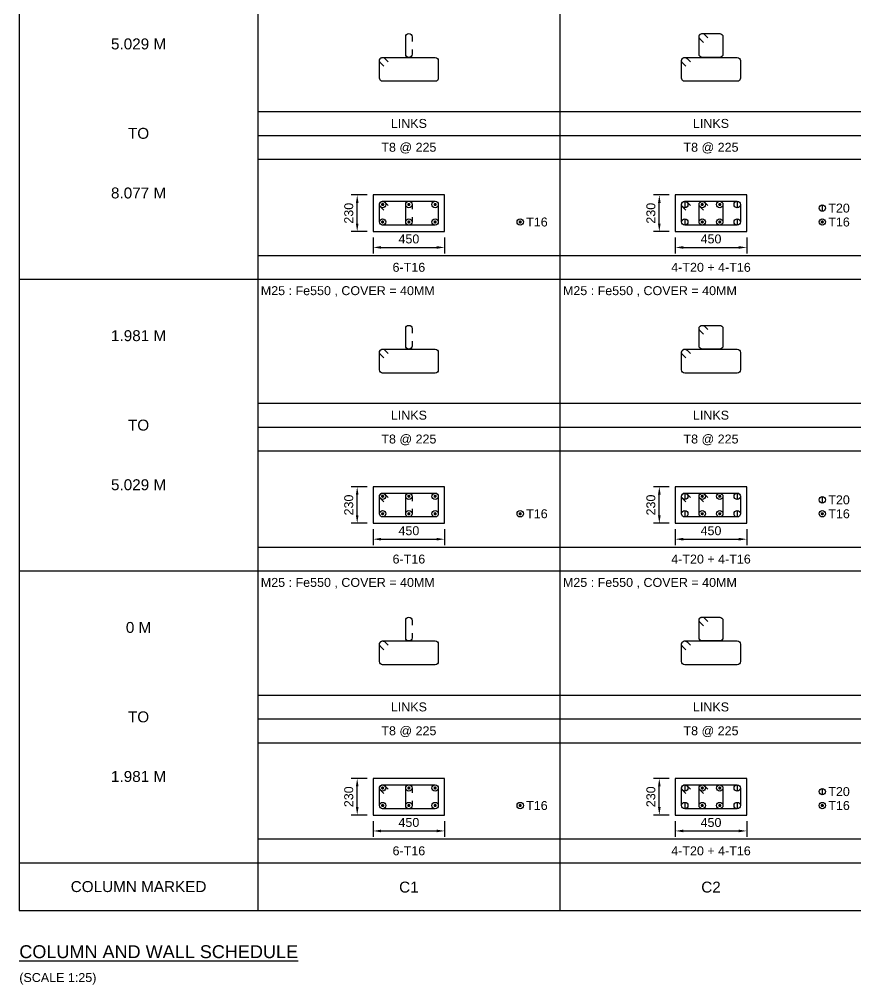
# Model space of a CAD drawing. Header units: inches. Extents: x 0 to 82000, y -1868 to 45240.
# Drawn here: x 0 to 21040, y -1868 to 22419 of the extents above; entities that cross this region are included whole.
import ezdxf
from ezdxf.enums import TextEntityAlignment as Align

# ---------------------------------------------------------------- set-up
doc = ezdxf.new("R2010")
doc.units = ezdxf.units.IN
doc.header["$MEASUREMENT"] = 0
for name, color, linetype in [('Concrete Line', 2, 'Continuous'), ('Dim', 31, 'Continuous'), ('Labels', 4, 'Continuous'), ('Link', 225, 'Continuous'), ('Reinforcement', 130, 'Continuous'), ('Schedule Border', 60, 'Continuous'), ('Schedule Header', 4, 'Continuous'), ('Schedule Line', 60, 'Continuous'), ('Text', 31, 'Continuous')]:
    doc.layers.add(name, color=color, linetype=linetype)
doc.styles.add('SC-COL1', font='SansSerif')
doc.styles.add('SC-COL2', font='SansSerif')
doc.dimstyles.new('ColumnSch', dxfattribs={"dimtxt": 225, "dimasz": 200, "dimexe": 150, "dimexo": 150, "dimgap": 100, "dimtad": 1, "dimtoh": 1, "dimdec": 4, "dimlfac": 0.25, "dimzin": 0, "dimdsep": 46, "dimtxsty": 'SC-COL2', "dimcen": 0.09, "dimclrd": 8, "dimclre": 8, "dimclrt": 31, "dimadec": 0, "dimazin": 0, "dimtfac": 1, "dimtdec": 0, "dimtix": 1, "dimtofl": 0, "dimtmove": 0, "dimatfit": 3, "dimfxl": 1, "dimtolj": 1, "dimtzin": 0, "dimarcsym": 0})

# ---------------------------------------------------------------- blocks, each defined once
blk = doc.blocks.new('*D0')
at = {"color": 8, "linetype": 'ByBlock', "lineweight": -2}
for p, q in [((8900, 2250), (8900, 1850)), ((10700, 2250), (10700, 1850)), ((9100, 2000), (10500, 2000))]:
    blk.add_line(p, q, dxfattribs=at)
at = {"color": 8}
for points in [[(8900, 2000), (9100, 2033), (9100, 1967)], [(10700, 2000), (10500, 1967), (10500, 2033)]]:
    blk.add_solid(points, dxfattribs=at)
at = {"layer": 'DEFPOINTS', "color": 31}
for p in [(8900, 2400), (10700, 2400), (8900, 2000)]:
    blk.add_point(p, dxfattribs=at)
at = {"color": 31, "insert": (9800, 2212), "char_height": 225, "attachment_point": 5, "style": 'SC-COL2'}
blk.add_mtext('\\A1;450', dxfattribs=at)
blk = doc.blocks.new('*D1')
at = {"color": 8, "linetype": 'ByBlock', "lineweight": -2}
for p, q in [((8750, 3320), (8350, 3320)), ((8500, 2600), (8500, 3120)), ((8750, 2400), (8350, 2400))]:
    blk.add_line(p, q, dxfattribs=at)
at = {"color": 8}
for points in [[(8500, 3320), (8533, 3120), (8467, 3120)], [(8500, 2400), (8467, 2600), (8533, 2600)]]:
    blk.add_solid(points, dxfattribs=at)
at = {"layer": 'DEFPOINTS', "color": 31}
for p in [(8900, 3320), (8500, 2400), (8900, 2400)]:
    blk.add_point(p, dxfattribs=at)
at = {"color": 31, "insert": (8288, 2860), "char_height": 225, "attachment_point": 5, "rotation": 90, "style": 'SC-COL2'}
blk.add_mtext('\\A1;230', dxfattribs=at)
blk = doc.blocks.new('*D2')
at = {"color": 8, "linetype": 'ByBlock', "lineweight": -2}
for p, q in [((8900, 9590), (8900, 9190)), ((10700, 9590), (10700, 9190)), ((9100, 9340), (10500, 9340))]:
    blk.add_line(p, q, dxfattribs=at)
at = {"color": 8}
for points in [[(8900, 9340), (9100, 9373), (9100, 9307)], [(10700, 9340), (10500, 9307), (10500, 9373)]]:
    blk.add_solid(points, dxfattribs=at)
at = {"layer": 'DEFPOINTS', "color": 31}
for p in [(8900, 9740), (10700, 9740), (8900, 9340)]:
    blk.add_point(p, dxfattribs=at)
at = {"color": 31, "insert": (9800, 9552), "char_height": 225, "attachment_point": 5, "style": 'SC-COL2'}
blk.add_mtext('\\A1;450', dxfattribs=at)
blk = doc.blocks.new('*D3')
at = {"color": 8, "linetype": 'ByBlock', "lineweight": -2}
for p, q in [((8750, 10660), (8350, 10660)), ((8500, 9940), (8500, 10460)), ((8750, 9740), (8350, 9740))]:
    blk.add_line(p, q, dxfattribs=at)
at = {"color": 8}
for points in [[(8500, 10660), (8533, 10460), (8467, 10460)], [(8500, 9740), (8467, 9940), (8533, 9940)]]:
    blk.add_solid(points, dxfattribs=at)
at = {"layer": 'DEFPOINTS', "color": 31}
for p in [(8900, 10660), (8500, 9740), (8900, 9740)]:
    blk.add_point(p, dxfattribs=at)
at = {"color": 31, "insert": (8288, 10200), "char_height": 225, "attachment_point": 5, "rotation": 90, "style": 'SC-COL2'}
blk.add_mtext('\\A1;230', dxfattribs=at)
blk = doc.blocks.new('*D4')
at = {"color": 8, "linetype": 'ByBlock', "lineweight": -2}
for p, q in [((8900, 16930), (8900, 16530)), ((10700, 16930), (10700, 16530)), ((9100, 16680), (10500, 16680))]:
    blk.add_line(p, q, dxfattribs=at)
at = {"color": 8}
for points in [[(8900, 16680), (9100, 16713), (9100, 16647)], [(10700, 16680), (10500, 16647), (10500, 16713)]]:
    blk.add_solid(points, dxfattribs=at)
at = {"layer": 'DEFPOINTS', "color": 31}
for p in [(8900, 17080), (10700, 17080), (8900, 16680)]:
    blk.add_point(p, dxfattribs=at)
at = {"color": 31, "insert": (9800, 16892), "char_height": 225, "attachment_point": 5, "style": 'SC-COL2'}
blk.add_mtext('\\A1;450', dxfattribs=at)
blk = doc.blocks.new('*D5')
at = {"color": 8, "linetype": 'ByBlock', "lineweight": -2}
for p, q in [((8750, 18000), (8350, 18000)), ((8500, 17280), (8500, 17800)), ((8750, 17080), (8350, 17080))]:
    blk.add_line(p, q, dxfattribs=at)
at = {"color": 8}
for points in [[(8500, 18000), (8533, 17800), (8467, 17800)], [(8500, 17080), (8467, 17280), (8533, 17280)]]:
    blk.add_solid(points, dxfattribs=at)
at = {"layer": 'DEFPOINTS', "color": 31}
for p in [(8900, 18000), (8500, 17080), (8900, 17080)]:
    blk.add_point(p, dxfattribs=at)
at = {"color": 31, "insert": (8288, 17540), "char_height": 225, "attachment_point": 5, "rotation": 90, "style": 'SC-COL2'}
blk.add_mtext('\\A1;230', dxfattribs=at)
blk = doc.blocks.new('*D8')
at = {"color": 8, "linetype": 'ByBlock', "lineweight": -2}
for p, q in [((16500, 2250), (16500, 1850)), ((18300, 2250), (18300, 1850)), ((16700, 2000), (18100, 2000))]:
    blk.add_line(p, q, dxfattribs=at)
at = {"color": 8}
for points in [[(16500, 2000), (16700, 2033), (16700, 1967)], [(18300, 2000), (18100, 1967), (18100, 2033)]]:
    blk.add_solid(points, dxfattribs=at)
at = {"layer": 'DEFPOINTS', "color": 31}
for p in [(16500, 2400), (18300, 2400), (16500, 2000)]:
    blk.add_point(p, dxfattribs=at)
at = {"color": 31, "insert": (17400, 2212), "char_height": 225, "attachment_point": 5, "style": 'SC-COL2'}
blk.add_mtext('\\A1;450', dxfattribs=at)
blk = doc.blocks.new('*D9')
at = {"color": 8, "linetype": 'ByBlock', "lineweight": -2}
for p, q in [((16350, 3320), (15950, 3320)), ((16100, 2600), (16100, 3120)), ((16350, 2400), (15950, 2400))]:
    blk.add_line(p, q, dxfattribs=at)
at = {"color": 8}
for points in [[(16100, 3320), (16133, 3120), (16067, 3120)], [(16100, 2400), (16067, 2600), (16133, 2600)]]:
    blk.add_solid(points, dxfattribs=at)
at = {"layer": 'DEFPOINTS', "color": 31}
for p in [(16500, 3320), (16100, 2400), (16500, 2400)]:
    blk.add_point(p, dxfattribs=at)
at = {"color": 31, "insert": (15888, 2860), "char_height": 225, "attachment_point": 5, "rotation": 90, "style": 'SC-COL2'}
blk.add_mtext('\\A1;230', dxfattribs=at)
blk = doc.blocks.new('*D10')
at = {"color": 8, "linetype": 'ByBlock', "lineweight": -2}
for p, q in [((16500, 9590), (16500, 9190)), ((18300, 9590), (18300, 9190)), ((16700, 9340), (18100, 9340))]:
    blk.add_line(p, q, dxfattribs=at)
at = {"color": 8}
for points in [[(16500, 9340), (16700, 9373), (16700, 9307)], [(18300, 9340), (18100, 9307), (18100, 9373)]]:
    blk.add_solid(points, dxfattribs=at)
at = {"layer": 'DEFPOINTS', "color": 31}
for p in [(16500, 9740), (18300, 9740), (16500, 9340)]:
    blk.add_point(p, dxfattribs=at)
at = {"color": 31, "insert": (17400, 9552), "char_height": 225, "attachment_point": 5, "style": 'SC-COL2'}
blk.add_mtext('\\A1;450', dxfattribs=at)
blk = doc.blocks.new('*D11')
at = {"color": 8, "linetype": 'ByBlock', "lineweight": -2}
for p, q in [((16350, 10660), (15950, 10660)), ((16100, 9940), (16100, 10460)), ((16350, 9740), (15950, 9740))]:
    blk.add_line(p, q, dxfattribs=at)
at = {"color": 8}
for points in [[(16100, 10660), (16133, 10460), (16067, 10460)], [(16100, 9740), (16067, 9940), (16133, 9940)]]:
    blk.add_solid(points, dxfattribs=at)
at = {"layer": 'DEFPOINTS', "color": 31}
for p in [(16500, 10660), (16100, 9740), (16500, 9740)]:
    blk.add_point(p, dxfattribs=at)
at = {"color": 31, "insert": (15888, 10200), "char_height": 225, "attachment_point": 5, "rotation": 90, "style": 'SC-COL2'}
blk.add_mtext('\\A1;230', dxfattribs=at)
blk = doc.blocks.new('*D12')
at = {"color": 8, "linetype": 'ByBlock', "lineweight": -2}
for p, q in [((16500, 16930), (16500, 16530)), ((18300, 16930), (18300, 16530)), ((16700, 16680), (18100, 16680))]:
    blk.add_line(p, q, dxfattribs=at)
at = {"color": 8}
for points in [[(16500, 16680), (16700, 16713), (16700, 16647)], [(18300, 16680), (18100, 16647), (18100, 16713)]]:
    blk.add_solid(points, dxfattribs=at)
at = {"layer": 'DEFPOINTS', "color": 31}
for p in [(16500, 17080), (18300, 17080), (16500, 16680)]:
    blk.add_point(p, dxfattribs=at)
at = {"color": 31, "insert": (17400, 16892), "char_height": 225, "attachment_point": 5, "style": 'SC-COL2'}
blk.add_mtext('\\A1;450', dxfattribs=at)
blk = doc.blocks.new('*D13')
at = {"color": 8, "linetype": 'ByBlock', "lineweight": -2}
for p, q in [((16350, 18000), (15950, 18000)), ((16100, 17280), (16100, 17800)), ((16350, 17080), (15950, 17080))]:
    blk.add_line(p, q, dxfattribs=at)
at = {"color": 8}
for points in [[(16100, 18000), (16133, 17800), (16067, 17800)], [(16100, 17080), (16067, 17280), (16133, 17280)]]:
    blk.add_solid(points, dxfattribs=at)
at = {"layer": 'DEFPOINTS', "color": 31}
for p in [(16500, 18000), (16100, 17080), (16500, 17080)]:
    blk.add_point(p, dxfattribs=at)
at = {"color": 31, "insert": (15888, 17540), "char_height": 225, "attachment_point": 5, "rotation": 90, "style": 'SC-COL2'}
blk.add_mtext('\\A1;230', dxfattribs=at)

msp = doc.modelspace()

# ---------------------------------------------------------------- linework, layer by layer
at = {"layer": 'Concrete Line'}
for points in [[(10700, 18000), (8900, 18000)], [(8900, 18000), (8900, 17080)], [(10700, 17080), (10700, 18000)], [(18300, 18000), (16500, 18000)], [(16500, 18000), (16500, 17080)], [(18300, 17080), (18300, 18000)], [(8900, 17080), (10700, 17080)], [(16500, 17080), (18300, 17080)], [(10700, 10660), (8900, 10660)], [(8900, 10660), (8900, 9740)], [(10700, 9740), (10700, 10660)], [(18300, 10660), (16500, 10660)], [(16500, 10660), (16500, 9740)], [(18300, 9740), (18300, 10660)], [(8900, 9740), (10700, 9740)], [(16500, 9740), (18300, 9740)], [(10700, 3320), (8900, 3320)], [(8900, 3320), (8900, 2400)], [(10700, 2400), (10700, 3320)], [(18300, 3320), (16500, 3320)], [(16500, 3320), (16500, 2400)], [(18300, 2400), (18300, 3320)], [(8900, 2400), (10700, 2400)], [(16500, 2400), (18300, 2400)]]:
    msp.add_lwpolyline(points, dxfattribs=at)
at = {"layer": 'Link'}
for points in [[(9880, 21660), (9880, 21540, -1), (9720, 21540), (9720, 21980, -1), (9880, 21980), (9880, 21860)], [(17208.28401, 21838.57859), (17123.43135, 21923.43156, -0.6681779738), (17180, 22060), (17620, 22060, -0.4142135624), (17700, 21980), (17700, 21540, -0.4142135624), (17620, 21460), (17180, 21460, -0.4142135624), (17100, 21540), (17100, 21980, -0.6681793021), (17236.56865, 22036.56844), (17321.4213, 21951.71547)], [(9168.28401, 21238.57859), (9083.43135, 21323.43156, -0.6681779738), (9140, 21460), (10460, 21460, -0.4142135624), (10540, 21380), (10540, 20940, -0.4142135624), (10460, 20860), (9140, 20860, -0.4142135624), (9060, 20940), (9060, 21380, -0.6681793021), (9196.56865, 21436.56844), (9281.4213, 21351.71547)], [(16768.28401, 21238.57859), (16683.43135, 21323.43156, -0.6681779738), (16740, 21460), (18060, 21460, -0.4142135624), (18140, 21380), (18140, 20940, -0.4142135624), (18060, 20860), (16740, 20860, -0.4142135624), (16660, 20940), (16660, 21380, -0.6681793021), (16796.56865, 21436.56844), (16881.4213, 21351.71547)], [(9168.28401, 17618.57859), (9083.43135, 17703.43156, -0.6681779738), (9140, 17840), (10460, 17840, -0.4142135624), (10540, 17760), (10540, 17320, -0.4142135624), (10460, 17240), (9140, 17240, -0.4142135624), (9060, 17320), (9060, 17760, -0.6681793021), (9196.56865, 17816.56844), (9281.4213, 17731.71547)], [(9880, 17440), (9880, 17320, -1), (9720, 17320), (9720, 17760, -1), (9880, 17760), (9880, 17640)], [(16768.28401, 17618.57859), (16683.43135, 17703.43156, -0.6681779738), (16740, 17840), (18060, 17840, -0.4142135624), (18140, 17760), (18140, 17320, -0.4142135624), (18060, 17240), (16740, 17240, -0.4142135624), (16660, 17320), (16660, 17760, -0.6681793021), (16796.56865, 17816.56844), (16881.4213, 17731.71547)], [(17208.28401, 17618.57859), (17123.43135, 17703.43156, -0.6681779738), (17180, 17840), (17620, 17840, -0.4142135624), (17700, 17760), (17700, 17320, -0.4142135624), (17620, 17240), (17180, 17240, -0.4142135624), (17100, 17320), (17100, 17760, -0.6681793021), (17236.56865, 17816.56844), (17321.4213, 17731.71547)], [(9880, 14320), (9880, 14200, -1), (9720, 14200), (9720, 14640, -1), (9880, 14640), (9880, 14520)], [(17208.28401, 14498.57859), (17123.43135, 14583.43156, -0.6681779738), (17180, 14720), (17620, 14720, -0.4142135624), (17700, 14640), (17700, 14200, -0.4142135624), (17620, 14120), (17180, 14120, -0.4142135624), (17100, 14200), (17100, 14640, -0.6681793021), (17236.56865, 14696.56844), (17321.4213, 14611.71547)], [(9168.28401, 13898.57859), (9083.43135, 13983.43156, -0.6681779738), (9140, 14120), (10460, 14120, -0.4142135624), (10540, 14040), (10540, 13600, -0.4142135624), (10460, 13520), (9140, 13520, -0.4142135624), (9060, 13600), (9060, 14040, -0.6681793021), (9196.56865, 14096.56844), (9281.4213, 14011.71547)], [(16768.28401, 13898.57859), (16683.43135, 13983.43156, -0.6681779738), (16740, 14120), (18060, 14120, -0.4142135624), (18140, 14040), (18140, 13600, -0.4142135624), (18060, 13520), (16740, 13520, -0.4142135624), (16660, 13600), (16660, 14040, -0.6681793021), (16796.56865, 14096.56844), (16881.4213, 14011.71547)], [(9168.28401, 10278.57859), (9083.43135, 10363.43156, -0.6681779738), (9140, 10500), (10460, 10500, -0.4142135624), (10540, 10420), (10540, 9980, -0.4142135624), (10460, 9900), (9140, 9900, -0.4142135624), (9060, 9980), (9060, 10420, -0.6681793021), (9196.56865, 10476.56844), (9281.4213, 10391.71547)], [(9880, 10100), (9880, 9980, -1), (9720, 9980), (9720, 10420, -1), (9880, 10420), (9880, 10300)], [(16768.28401, 10278.57859), (16683.43135, 10363.43156, -0.6681779738), (16740, 10500), (18060, 10500, -0.4142135624), (18140, 10420), (18140, 9980, -0.4142135624), (18060, 9900), (16740, 9900, -0.4142135624), (16660, 9980), (16660, 10420, -0.6681793021), (16796.56865, 10476.56844), (16881.4213, 10391.71547)], [(17208.28401, 10278.57859), (17123.43135, 10363.43156, -0.6681779738), (17180, 10500), (17620, 10500, -0.4142135624), (17700, 10420), (17700, 9980, -0.4142135624), (17620, 9900), (17180, 9900, -0.4142135624), (17100, 9980), (17100, 10420, -0.6681793021), (17236.56865, 10476.56844), (17321.4213, 10391.71547)], [(9880, 6980), (9880, 6860, -1), (9720, 6860), (9720, 7300, -1), (9880, 7300), (9880, 7180)], [(17208.28401, 7158.57859), (17123.43135, 7243.43156, -0.6681779738), (17180, 7380), (17620, 7380, -0.4142135624), (17700, 7300), (17700, 6860, -0.4142135624), (17620, 6780), (17180, 6780, -0.4142135624), (17100, 6860), (17100, 7300, -0.6681793021), (17236.56865, 7356.56844), (17321.4213, 7271.71547)], [(9168.28401, 6558.57859), (9083.43135, 6643.43156, -0.6681779738), (9140, 6780), (10460, 6780, -0.4142135624), (10540, 6700), (10540, 6260, -0.4142135624), (10460, 6180), (9140, 6180, -0.4142135624), (9060, 6260), (9060, 6700, -0.6681793021), (9196.56865, 6756.56844), (9281.4213, 6671.71547)], [(16768.28401, 6558.57859), (16683.43135, 6643.43156, -0.6681779738), (16740, 6780), (18060, 6780, -0.4142135624), (18140, 6700), (18140, 6260, -0.4142135624), (18060, 6180), (16740, 6180, -0.4142135624), (16660, 6260), (16660, 6700, -0.6681793021), (16796.56865, 6756.56844), (16881.4213, 6671.71547)], [(9168.28401, 2938.57859), (9083.43135, 3023.43156, -0.6681779738), (9140, 3160), (10460, 3160, -0.4142135624), (10540, 3080), (10540, 2640, -0.4142135624), (10460, 2560), (9140, 2560, -0.4142135624), (9060, 2640), (9060, 3080, -0.6681793021), (9196.56865, 3136.56844), (9281.4213, 3051.71547)], [(9880, 2760), (9880, 2640, -1), (9720, 2640), (9720, 3080, -1), (9880, 3080), (9880, 2960)], [(16768.28401, 2938.57859), (16683.43135, 3023.43156, -0.6681779738), (16740, 3160), (18060, 3160, -0.4142135624), (18140, 3080), (18140, 2640, -0.4142135624), (18060, 2560), (16740, 2560, -0.4142135624), (16660, 2640), (16660, 3080, -0.6681793021), (16796.56865, 3136.56844), (16881.4213, 3051.71547)], [(17208.28401, 2938.57859), (17123.43135, 3023.43156, -0.6681779738), (17180, 3160), (17620, 3160, -0.4142135624), (17700, 3080), (17700, 2640, -0.4142135624), (17620, 2560), (17180, 2560, -0.4142135624), (17100, 2640), (17100, 3080, -0.6681793021), (17236.56865, 3136.56844), (17321.4213, 3051.71547)]]:
    msp.add_lwpolyline(points, format="xyb", dxfattribs=at)
at = {"layer": 'Reinforcement', "color": 130, "const_width": 40}
for points in [[(9120, 17760, 1), (9160, 17760, 1)], [(9780, 17760, 1), (9820, 17760, 1)], [(10440, 17760, 1), (10480, 17760, 1)], [(17160, 17760, 1), (17200, 17760, 1)], [(17600, 17760, 1), (17640, 17760, 1)], [(9120, 17320, 1), (9160, 17320, 1)], [(9780, 17320, 1), (9820, 17320, 1)], [(10440, 17320, 1), (10480, 17320, 1)], [(12580, 17320, 1), (12620, 17320, 1)], [(17160, 17320, 1), (17200, 17320, 1)], [(17600, 17320, 1), (17640, 17320, 1)], [(20180, 17320, 1), (20220, 17320, 1)], [(9120, 10420, 1), (9160, 10420, 1)], [(9780, 10420, 1), (9820, 10420, 1)], [(10440, 10420, 1), (10480, 10420, 1)], [(17160, 10420, 1), (17200, 10420, 1)], [(17600, 10420, 1), (17640, 10420, 1)], [(9120, 9980, 1), (9160, 9980, 1)], [(9780, 9980, 1), (9820, 9980, 1)], [(10440, 9980, 1), (10480, 9980, 1)], [(12580, 9980, 1), (12620, 9980, 1)], [(17160, 9980, 1), (17200, 9980, 1)], [(17600, 9980, 1), (17640, 9980, 1)], [(20180, 9980, 1), (20220, 9980, 1)], [(9120, 3080, 1), (9160, 3080, 1)], [(9780, 3080, 1), (9820, 3080, 1)], [(10440, 3080, 1), (10480, 3080, 1)], [(17160, 3080, 1), (17200, 3080, 1)], [(17600, 3080, 1), (17640, 3080, 1)], [(9120, 2640, 1), (9160, 2640, 1)], [(9780, 2640, 1), (9820, 2640, 1)], [(10440, 2640, 1), (10480, 2640, 1)], [(12580, 2640, 1), (12620, 2640, 1)], [(17160, 2640, 1), (17200, 2640, 1)], [(17600, 2640, 1), (17640, 2640, 1)], [(20180, 2640, 1), (20220, 2640, 1)]]:
    msp.add_lwpolyline(points, format="xyb", close=True, dxfattribs=at)
at = {"layer": 'Reinforcement', "color": 130}
for points in [[(16740, 17840), (16740, 17680)], [(18060, 17840), (18060, 17680)], [(20200, 17750), (20200, 17590)], [(16740, 17400), (16740, 17240)], [(18060, 17400), (18060, 17240)], [(16740, 10500), (16740, 10340)], [(18060, 10500), (18060, 10340)], [(20200, 10410), (20200, 10250)], [(16740, 10060), (16740, 9900)], [(18060, 10060), (18060, 9900)], [(16740, 3160), (16740, 3000)], [(18060, 3160), (18060, 3000)], [(20200, 3070), (20200, 2910)], [(16740, 2720), (16740, 2560)], [(18060, 2720), (18060, 2560)]]:
    msp.add_lwpolyline(points, dxfattribs=at)
for centre in [(9140, 17760), (9800, 17760), (10460, 17760), (16740, 17760), (17180, 17760), (17620, 17760), (18060, 17760), (20200, 17670), (9140, 17320), (9800, 17320), (10460, 17320), (12600, 17320), (16740, 17320), (17180, 17320), (17620, 17320), (18060, 17320), (20200, 17320), (9140, 10420), (9800, 10420), (10460, 10420), (16740, 10420), (17180, 10420), (17620, 10420), (18060, 10420), (20200, 10330), (9140, 9980), (9800, 9980), (10460, 9980), (12600, 9980), (16740, 9980), (17180, 9980), (17620, 9980), (18060, 9980), (20200, 9980), (9140, 3080), (9800, 3080), (10460, 3080), (16740, 3080), (17180, 3080), (17620, 3080), (18060, 3080), (20200, 2990), (9140, 2640), (9800, 2640), (10460, 2640), (12600, 2640), (16740, 2640), (17180, 2640), (17620, 2640), (18060, 2640), (20200, 2640)]:
    msp.add_circle(centre, 80, dxfattribs=at)
at = {"layer": 'Schedule Border'}
for p, q in [((0, 45240), (0, 0)), ((6000, 45240), (6000, 0)), ((0, 15880), (82000, 15880)), ((0, 8540), (82000, 8540)), ((0, 1200), (82000, 1200)), ((0, 0), (82000, 0)), ((0, 0), (82000, 0))]:
    msp.add_line(p, q, dxfattribs=at)
at = {"layer": 'Schedule Line'}
for p, q in [((13600, 45240), (13600, 0)), ((6000, 20100), (82000, 20100)), ((6000, 19500), (82000, 19500)), ((6000, 18900), (82000, 18900)), ((6000, 16480), (82000, 16480)), ((6000, 12760), (82000, 12760)), ((6000, 12160), (82000, 12160)), ((6000, 11560), (82000, 11560)), ((6000, 9140), (82000, 9140)), ((6000, 5420), (82000, 5420)), ((6000, 4820), (82000, 4820)), ((6000, 4220), (82000, 4220)), ((6000, 1800), (82000, 1800))]:
    msp.add_line(p, q, dxfattribs=at)

# ---------------------------------------------------------------- texts
at = {"layer": 'Labels', "style": 'SC-COL1'}
msp.add_text('%%uCOLUMN AND WALL SCHEDULE', height=325, dxfattribs=at).set_placement((0, -1200))
at = {"layer": 'Schedule Header', "style": 'SC-COL2'}
for s, p in [('5.029 M', (3000, 21800)), ('TO', (3000, 19550)), ('8.077 M', (3000, 18050)), ('1.981 M', (3000, 14460)), ('TO', (3000, 12210)), ('5.029 M', (3000, 10710)), ('0 M', (3000, 7120)), ('TO', (3000, 4870)), ('1.981 M', (3000, 3370)), ('COLUMN MARKED', (3000, 600))]:
    msp.add_text(s, height=275, dxfattribs=at).set_placement(p, align=Align.MIDDLE_CENTER)
at = {"layer": 'Schedule Header', "char_height": 275, "attachment_point": 2, "style": 'SC-COL2'}
for s, insert in [('C1', (9800, 725)), ('C2', (17400, 725))]:
    msp.add_mtext(s, dxfattribs=dict(at, insert=insert))
at = {"layer": 'Text', "style": 'SC-COL1'}
for s, p in [('LINKS', (9800, 19800)), ('LINKS', (17400, 19800)), ('T8 @ 225', (9800, 19200)), ('T8 @ 225', (17400, 19200)), ('6-T16', (9800, 16180)), ('4-T20 + 4-T16', (17400, 16180)), ('LINKS', (9800, 12460)), ('LINKS', (17400, 12460)), ('T8 @ 225', (9800, 11860)), ('T8 @ 225', (17400, 11860)), ('6-T16', (9800, 8840)), ('4-T20 + 4-T16', (17400, 8840)), ('LINKS', (9800, 5120)), ('LINKS', (17400, 5120)), ('T8 @ 225', (9800, 4520)), ('T8 @ 225', (17400, 4520)), ('6-T16', (9800, 1500)), ('4-T20 + 4-T16', (17400, 1500))]:
    msp.add_text(s, height=225, dxfattribs=at).set_placement(p, align=Align.MIDDLE_CENTER)
for s, p in [('T20', (20350, 17670)), ('T16', (12750, 17320)), ('T16', (20350, 17320)), ('T20', (20350, 10330)), ('T16', (12750, 9980)), ('T16', (20350, 9980)), ('T20', (20350, 2990)), ('T16', (12750, 2640)), ('T16', (20350, 2640))]:
    msp.add_text(s, height=225, dxfattribs=at).set_placement(p, align=Align.MIDDLE_LEFT)
for s, p in [('M25 : Fe550 , COVER = 40MM', (6075, 15480)), ('M25 : Fe550 , COVER = 40MM', (13675, 15480)), ('M25 : Fe550 , COVER = 40MM', (6075, 8140)), ('M25 : Fe550 , COVER = 40MM', (13675, 8140)), ('(SCALE 1:25)', (0, -1800))]:
    msp.add_text(s, height=225, dxfattribs=at).set_placement(p)

# ---------------------------------------------------------------- dimensions: what is measured, and where the dimension line sits
at = {"layer": 'Dim'}
for p1, p2, distance, text, picture, middle in [((8900, 17080), (8900, 18000), 400, '230', '*D5', (8500, 17540)), ((16500, 17080), (16500, 18000), 400, '230', '*D13', (16100, 17540)), ((8900, 17080), (10700, 17080), -400, '450', '*D4', (9800, 16680)), ((16500, 17080), (18300, 17080), -400, '450', '*D12', (17400, 16680)), ((8900, 9740), (8900, 10660), 400, '230', '*D3', (8500, 10200)), ((16500, 9740), (16500, 10660), 400, '230', '*D11', (16100, 10200)), ((8900, 9740), (10700, 9740), -400, '450', '*D2', (9800, 9340)), ((16500, 9740), (18300, 9740), -400, '450', '*D10', (17400, 9340)), ((8900, 2400), (8900, 3320), 400, '230', '*D1', (8500, 2860)), ((16500, 2400), (16500, 3320), 400, '230', '*D9', (16100, 2860)), ((8900, 2400), (10700, 2400), -400, '450', '*D0', (9800, 2000)), ((16500, 2400), (18300, 2400), -400, '450', '*D8', (17400, 2000))]:
    dim = msp.add_aligned_dim(p1=p1, p2=p2, distance=distance, text=text, dimstyle='ColumnSch', override={"dimtofl": 1}, dxfattribs=at)
    dim.commit()
    dim.dimension.update_dxf_attribs({"geometry": picture, "text_midpoint": middle})

doc.saveas('drawing.dxf')
